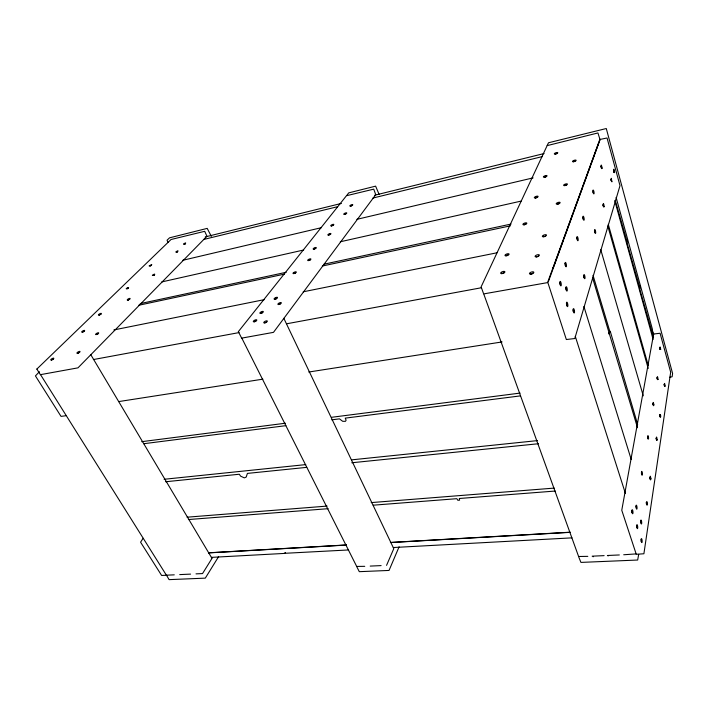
<?xml version="1.0" encoding="UTF-8"?>
<svg xmlns="http://www.w3.org/2000/svg" width="708" height="708" viewBox="0 0 708 708"><rect width="100%" height="100%" fill="white"/><g stroke="black" fill="none" stroke-linecap="round" stroke-linejoin="round"><path stroke-width="1.06" d="M314.06 248.897L315.653 248.287L314.759 248.366M565.665 265.226L565.4 265.712L565.329 263.721M637.058 527.195C636.492 528.814 636.404 523.973 637.014 526.433M278.899 304.139L279.837 304.21L280.483 303.369M264.827 322.494L265.774 322.582L266.562 321.742M638.687 554.373L637.669 560.028L580.932 562.409L578.763 557.063M653.599 334.211L621.766 510.247L636.262 554.293L643.899 553.762L670.671 372.204L660.086 333.247L653.785 334.008M653.13 337.53L652.395 329.211L616.11 197.399M652.325 333.185L639.935 289.758L640.05 285.82M40.506 374.603L166.38 575.179L174.274 574.843M609.677 332.114L608.579 333.875L610.234 331.229L637.651 424.481M636.368 507.928L636.244 506.53M639.705 287.448L627.226 243.729L627.385 239.835M166.53 575.259L169.088 579.64L205.302 578.135L218.63 556.594M553.798 266.217L563.347 240.003M564.064 238.038L573.161 213.073M573.843 211.179L582.569 187.231M583.162 185.602L590.569 165.265M591.118 163.769L598.773 142.759M599.349 141.184L599.835 139.83M548.319 281.802L600.039 139.706M241.791 338.061L356.69 566.435L364.753 566.329M346.654 195.585L348.708 192.886L375.612 186.142L379.152 194.505M399.091 546.824L389.046 570.436L359.31 571.675L356.876 566.94M547.178 145.521L548.496 142.768L606.278 128.529L672.6 373.497L672.131 376.762L669.759 377.258M211.993 558.382L202.532 573.577L196.01 573.869M577.418 239.667L576.905 237.72L577.454 239.056M583.011 217.303L583.321 219.321L583.427 218.374M260.889 312.998L261.695 312.378M543.611 236.18L544.098 236.622L545.337 236.162M564.763 185.177C564.542 186.257 567.71 184.664 566.028 184.629M506.238 255.207L507.194 255.579L508.025 254.641M386.559 565.356L393.781 548.656L283.828 318.317M143.149 538.292L140.573 542.195L161.619 575.462L166.212 575.268M177.558 251.694L176.434 252.083L177.08 251.968M254.535 321.113C253.853 322.724 257.659 319.981 255.146 320.742M328.893 234.658L330.3 234.33L329.618 234.268M635.979 553.913L623.704 554.762M39.409 371.718L35.435 375.913L61.021 416.384L65.817 415.746M557.523 203.523C556.621 204.692 560.232 203.559 558.922 203.072M524.23 224.117C523.247 225.321 526.894 224.224 525.628 223.675M154.211 275.04L153.052 275.439L154.247 274.952M185.292 243.747L184.177 244.136L185.027 243.817M154.061 275.147C157.123 272.12 149.14 276.793 153.901 275.147M177.416 251.791C180.31 248.933 172.663 253.402 177.283 251.774M185.151 243.844C187.744 240.941 180.345 245.844 185.354 243.632M535.611 197.39L536.257 197.072M544.815 176.593C543.363 177.991 547.815 176.186 545.496 176.336M285.501 552.497L283.988 553.444L211.4 557.373M127.723 288.59C131.334 285.687 123.112 289.59 127.537 288.678M150.751 265.748L151.786 264.642L149.105 265.925L151.282 265.296L149.919 265.889L150.574 265.836M560.355 284.775L559.94 282.554L560.435 283.687M275.863 298.254C273.545 299.466 277.563 298.944 276.492 298.086M345.07 213.754L346.124 213.559L344.619 214.214M632.04 510.795L632.147 512.769L632.279 511.548M574.56 160.893L573.56 161.628L575.277 160.884M600.225 139.405L607.048 137.98L619.996 185.646L574.79 338.53L566.347 339.53L547.939 282.837M205.232 236.923L341.415 203.417M374.656 195.24L544.08 153.548M203.541 239.508L337.592 206.692M372.983 198.036L542.425 156.565M182.708 260.305L321.37 227.684M356.841 219.347L533.124 177.876M161.787 281.926L303.697 250.004M340.3 241.773L521.15 201.09M140.246 303.599L286.191 272.297M324.034 264.181L511.061 224.064M138.547 305.298L284.466 274.12M322.299 266.031L510.38 225.852M113.873 329.937L264.27 299.652M303.219 291.802L496.901 252.8M93.376 359.558L239.021 332.601M286.846 323.751L481.405 287.749M118.705 401.586L262.889 379.161M308.768 372.019L502.105 341.937M141.724 441.677L285.395 423.225M331.459 417.313L520.097 393.09M143.759 443.712L285.882 425.667M331.795 419.835L339.451 418.862L342.69 421.304L345.46 421.331L346.097 420.216L345.239 418.127L520.433 395.887M164.114 479.281L305.776 464.607M351.903 459.828L537.487 440.606M165.637 481.75L239.304 474.236L240.614 476.157L244.295 477.873L246.198 477.077L247.411 473.404L306.732 467.36M351.77 462.767L538.514 443.721M187.062 517.185L327.096 506.087M371.196 502.6L554.24 488.095M188.408 519.548L328.123 508.689M373.231 505.185L456.837 498.689L457.837 500.299L459.589 500.14L459.315 498.494L555.231 491.042M208.488 552.798L346.3 544.948M390.4 542.443L570.099 532.204M208.772 552.895L346.504 545.063M390.577 542.558L570.188 532.345M284.828 553.302L348.141 549.974M393.347 547.532L571.984 537.859M179.708 574.604L190.576 574.117M370.204 566.09L381.108 565.604M587.799 556.364L578.604 556.488L483.936 294.51M592.154 556.169L604.119 555.638M607.384 555.488L619.35 554.957M262.332 312.21L262.04 312.963L260.88 313.104M536.947 196.957L536.85 197.559L535.531 197.859M90.792 354.699L211.878 558.17M566.064 287.873L566.32 290.059L566.497 289.227M552.877 267.606L553.452 267.925M652.634 331.486L653.758 334.167M566.736 303.493L566.896 305.582L567.073 304.741M626.987 241.384L615.243 200.337M583.985 275.784L584.144 277.722L584.215 276.421M168 242.393L167.044 240.216L169.531 237.835L207.205 228.383L211.356 236.419M593.216 191.425L593.295 193.001L593.393 192.125M611.137 180.735L611.004 179.292L611.924 181.85L611.278 178.31L611.314 180.832M641.351 539.894L641.333 541.576L641.483 540.611M575.303 336.406L625.403 493.396M583.905 306.484L631.217 459.501M593.03 275.324L610.022 332.096M592.499 277.571L637.51 427.712M600.756 249.712L643.28 395.843M608.26 224.303L648.263 365.54M607.774 225.905L648.227 368.47M614.801 200.762L653.103 339.327M503.813 272.376A1.124 0.451 -19.7 0 1 503.627 273.04A1.124 0.451 -19.7 0 1 502.255 273.465A1.124 0.451 -19.7 0 1 501.963 272.952M538.416 255.951A1.124 0.451 -18.8 0 1 537.576 256.561A1.124 0.451 -18.8 0 1 536.469 256.668M532.814 272.907A1.159 0.478 -18.9 0 1 531.974 273.792A1.159 0.478 -18.9 0 1 530.664 273.695M608.606 555.638A0.974 0.655 -14.4 0 1 607.906 555.86M593.384 556.47A1.92 1.283 -15.5 0 1 593.127 556.807M653.307 404.516C652.749 405.87 652.935 401.489 653.307 404.516M653.873 404.826C653.05 408.905 652.626 397.639 653.873 404.826M650.935 478.741C650.086 483.626 649.546 471.006 650.935 478.741M648.024 437.845C647.457 439.447 647.599 434.641 648.024 437.845M648.608 438.146C647.74 442.668 647.262 430.579 648.608 438.146M649.882 477.608L650.245 479.05L649.882 477.608M646.28 502.795C646.448 506.167 647.147 501.901 646.28 502.795M646.431 502.238C647.316 510.371 647.882 498.998 646.431 502.238M642.492 474.041C641.607 479.157 641.032 465.952 642.492 474.041M640.572 521.513C640.767 525.07 641.439 520.415 640.572 521.513M641.386 472.873L641.775 474.351L641.386 472.873M53.242 358.965L51.675 359.797L53.242 358.965M614.606 172.115C613.65 175.133 613.146 164.265 614.606 172.115M613.517 170.486L613.942 172.035L613.517 170.486M310.246 259.677L308.67 260.438L310.246 259.677M604.225 206.506C602.95 209.665 602.835 198.452 604.225 206.506M603.048 204.833L603.508 206.453L603.048 204.833M601.481 167.646L601.021 166.185L601.481 167.646M602.119 168.106C601.021 171.221 600.588 159.875 602.119 168.106M594.446 230.843L594.87 232.543L594.446 230.843M573.754 311.37C572.754 312.945 573.268 307.369 573.754 311.37M295.617 272.651L293.962 273.368L295.617 272.651M665.113 386.081C663.962 388.072 664.299 379.099 665.113 386.081M664.201 384.426L664.511 385.887L664.201 384.426M657.174 439.898C656.059 442.766 656.174 432.092 657.174 439.898M659.723 415.171L660.042 416.685L659.723 415.171M659.874 414.463C660.157 420.685 661.67 414.888 659.874 414.463M656.192 438.19L656.52 439.748L656.192 438.19M660.67 349.513C659.236 350.504 660.024 343.23 660.67 349.513M658.033 379.382C656.803 381.382 657.201 372.222 658.033 379.382M659.768 347.814L660.068 349.292L659.768 347.814M657.095 377.674L657.413 379.187L657.095 377.674M557.01 153.335L555.267 153.919L557.01 153.335M36.843 369.063L40.374 374.674L77.968 367.85L206.948 236.233L204.692 231.312L171.035 239.508L36.843 369.063M599.906 139.228L547.567 282.607L483.661 293.917L481.113 286.864L547.134 145.627L597.941 132.954L599.906 139.228M238.357 331.636L241.64 338.141L273.492 332.353L375.736 194.673L373.744 189.142L346.451 195.727L238.357 331.636M129.573 299.183L128.13 299.882L129.573 299.183M126.918 288.643L128.369 288.094L126.918 288.643M98.102 333.618L96.571 334.353L98.102 333.618M100.775 314.175L99.315 314.874L100.775 314.175M79.429 352.292L77.853 353.053L79.429 352.292M84.084 331.229L82.579 331.884L84.084 331.229M352.159 205.391L350.664 205.904L352.159 205.391M333.185 225.162L331.654 225.675L333.185 225.162M254.252 321.786A1.947 0.708 -25.7 0 0 256.818 320.007A1.947 0.708 -25.7 0 0 254.057 320.538A1.947 0.708 -25.7 0 0 254.252 321.786M314.095 249.136A1.735 0.566 -23.9 0 0 316.308 247.641A1.735 0.566 -23.9 0 0 313.759 248.216A1.735 0.566 -23.9 0 0 314.095 249.136M328.795 235.065A1.699 0.54 -23.5 0 0 330.946 233.622A1.699 0.54 -23.5 0 0 328.424 234.206A1.699 0.54 -23.5 0 0 328.795 235.065M264.765 322.91A1.974 0.726 -25.5 0 0 267.35 321.105A1.974 0.726 -25.5 0 0 264.535 321.636A1.974 0.726 -25.5 0 0 264.765 322.91M350.407 206.117A1.62 0.487 -23 0 0 352.779 204.851A1.62 0.487 -23 0 0 350.681 205.108A1.62 0.487 -23 0 0 350.407 206.117M293.97 273.571A1.805 0.611 -24.4 0 0 296.298 271.978A1.805 0.611 -24.4 0 0 293.67 272.545A1.805 0.611 -24.4 0 0 293.97 273.571M308.644 260.562A1.77 0.593 -24 0 0 310.918 259.013A1.77 0.593 -24 0 0 308.316 259.588A1.77 0.593 -24 0 0 308.644 260.562M278.872 304.511A1.912 0.69 -25 0 0 281.359 302.785A1.912 0.69 -25 0 0 278.598 303.334A1.912 0.69 -25 0 0 278.872 304.511M275.049 299.21A1.885 0.664 -25 0 0 277.501 297.519A1.885 0.664 -25 0 0 274.793 298.068A1.885 0.664 -25 0 0 275.049 299.21M344.353 214.374A1.637 0.504 -23.1 0 0 346.77 213.081A1.637 0.504 -23.1 0 0 344.637 213.329A1.637 0.504 -23.1 0 0 344.353 214.374M260.827 313.387A1.92 0.69 -25.5 0 0 263.349 311.644A1.92 0.69 -25.5 0 0 260.615 312.175A1.92 0.69 -25.5 0 0 260.827 313.387M331.362 225.932A1.664 0.522 -23.4 0 0 333.822 224.604A1.664 0.522 -23.4 0 0 331.689 224.834A1.664 0.522 -23.4 0 0 331.362 225.932M77.889 353.195A1.788 0.549 -28.5 0 0 80.039 351.504A1.788 0.549 -28.5 0 0 77.482 352.336A1.788 0.549 -28.5 0 0 77.889 353.195M99.032 315.051A1.637 0.469 -27.6 0 0 101.35 313.591A1.637 0.469 -27.6 0 0 99.27 314.033A1.637 0.469 -27.6 0 0 99.032 315.051M127.891 300.033A1.62 0.469 -27 0 0 130.148 298.599A1.62 0.469 -27 0 0 128.051 299.059A1.62 0.469 -27 0 0 127.891 300.033M96.279 334.565A1.726 0.522 -28 0 0 98.704 332.999A1.726 0.522 -28 0 0 96.527 333.441A1.726 0.522 -28 0 0 96.279 334.565M82.624 332.061A1.69 0.496 -28 0 0 84.659 330.486A1.69 0.496 -28 0 0 82.217 331.3A1.69 0.496 -28 0 0 82.624 332.061M51.666 359.947A1.77 0.531 -28.8 0 0 53.843 358.266A1.77 0.531 -28.8 0 0 51.339 359.08A1.77 0.531 -28.8 0 0 51.666 359.947M565.878 287.767A2.248 0.619 80.6 0 0 566.922 291.085A2.248 0.619 80.6 0 0 566.949 287.749A2.248 0.619 80.6 0 0 565.878 287.767M559.816 282.474A2.283 0.637 80.5 0 0 560.895 285.864A2.283 0.637 80.5 0 0 560.931 282.474A2.283 0.637 80.5 0 0 559.816 282.474M566.453 303.316A2.257 0.619 80.9 0 0 567.506 306.626A2.257 0.619 80.9 0 0 567.533 303.245A2.257 0.619 80.9 0 0 566.453 303.316M592.95 190.859A1.956 0.46 79.6 0 0 593.817 193.877A1.956 0.46 79.6 0 0 593.8 191.142A1.956 0.46 79.6 0 0 592.95 190.859M573.153 309.723A2.212 0.602 81 0 0 574.179 312.963A2.212 0.602 81 0 0 574.188 309.635A2.212 0.602 81 0 0 573.153 309.723M582.95 217.108A2.053 0.504 79.8 0 0 583.87 220.25A2.053 0.504 79.8 0 0 583.87 217.321A2.053 0.504 79.8 0 0 582.95 217.108M594.534 230.436A1.982 0.469 80 0 0 595.41 233.445A1.982 0.469 80 0 0 595.393 230.596A1.982 0.469 80 0 0 594.534 230.436M583.764 275.554A2.106 0.54 80.5 0 0 584.72 278.686A2.106 0.54 80.5 0 0 584.711 275.58A2.106 0.54 80.5 0 0 583.764 275.554M576.896 237.534A2.115 0.54 80 0 0 577.87 240.738A2.115 0.54 80 0 0 577.87 237.684A2.115 0.54 80 0 0 576.896 237.534M565.046 263.447A2.23 0.602 80.3 0 0 566.081 266.774A2.23 0.602 80.3 0 0 566.108 263.509A2.23 0.602 80.3 0 0 565.046 263.447M506.07 255.845A2.177 0.85 -19.6 0 0 509.096 254.119A2.177 0.85 -19.6 0 0 505.919 254.349A2.177 0.85 -19.6 0 0 506.07 255.845M501.786 273.651A2.239 0.912 -19.7 0 0 504.91 271.854A2.239 0.912 -19.7 0 0 501.636 272.04A2.239 0.912 -19.7 0 0 501.786 273.651M555.302 154.078A1.841 0.584 -19.1 0 0 557.789 152.707A1.841 0.584 -19.1 0 0 555.037 153.105A1.841 0.584 -19.1 0 0 555.302 154.078M564.736 185.611A2.009 0.69 -18.6 0 0 567.435 184.098A2.009 0.69 -18.6 0 0 564.418 184.452A2.009 0.69 -18.6 0 0 564.736 185.611M573.568 161.743A1.92 0.628 -18.6 0 0 576.144 160.309A1.92 0.628 -18.6 0 0 573.241 160.707A1.92 0.628 -18.6 0 0 573.568 161.743M536.301 256.88A2.248 0.894 -18.8 0 0 539.381 255.101A2.248 0.894 -18.8 0 0 536.036 255.331A2.248 0.894 -18.8 0 0 536.301 256.88M523.964 224.79A2.08 0.77 -19.3 0 0 526.832 223.17A2.08 0.77 -19.3 0 0 523.761 223.463A2.08 0.77 -19.3 0 0 523.964 224.79M544.434 177.221A1.92 0.637 -19.1 0 0 547.045 175.77A1.92 0.637 -19.1 0 0 544.187 176.133A1.92 0.637 -19.1 0 0 544.434 177.221M557.338 204.143A2.071 0.743 -18.6 0 0 560.143 202.559A2.071 0.743 -18.6 0 0 557.037 202.886A2.071 0.743 -18.6 0 0 557.338 204.143M530.655 274.138A2.31 0.956 -18.9 0 0 533.841 272.288A2.31 0.956 -18.9 0 0 530.407 272.483A2.31 0.956 -18.9 0 0 530.655 274.138M535.381 197.974A1.991 0.69 -19.2 0 0 538.098 196.452A1.991 0.69 -19.2 0 0 535.151 196.78A1.991 0.69 -19.2 0 0 535.381 197.974M543.532 236.773A2.177 0.832 -18.7 0 0 546.505 235.074A2.177 0.832 -18.7 0 0 543.257 235.339A2.177 0.832 -18.7 0 0 543.532 236.773M631.934 510.627A2.035 0.487 83.8 0 0 632.642 513.751A2.035 0.487 83.8 0 0 632.802 510.813A2.035 0.487 83.8 0 0 631.934 510.627M640.713 520.955A1.982 0.46 83.9 0 0 641.395 523.991A1.982 0.46 83.9 0 0 641.528 521.115A1.982 0.46 83.9 0 0 640.713 520.955M636.696 525.557A2.018 0.478 83.9 0 0 637.386 528.637A2.018 0.478 83.9 0 0 637.536 525.699A2.018 0.478 83.9 0 0 636.696 525.557M636.023 506.07A2 0.469 83.7 0 0 636.713 509.149A2 0.469 83.7 0 0 636.864 506.273A2 0.469 83.7 0 0 636.023 506.07M641.138 539.514A2.009 0.469 84.1 0 0 641.82 542.558A2.009 0.469 84.1 0 0 641.961 539.611A2.009 0.469 84.1 0 0 641.138 539.514"/></g></svg>
